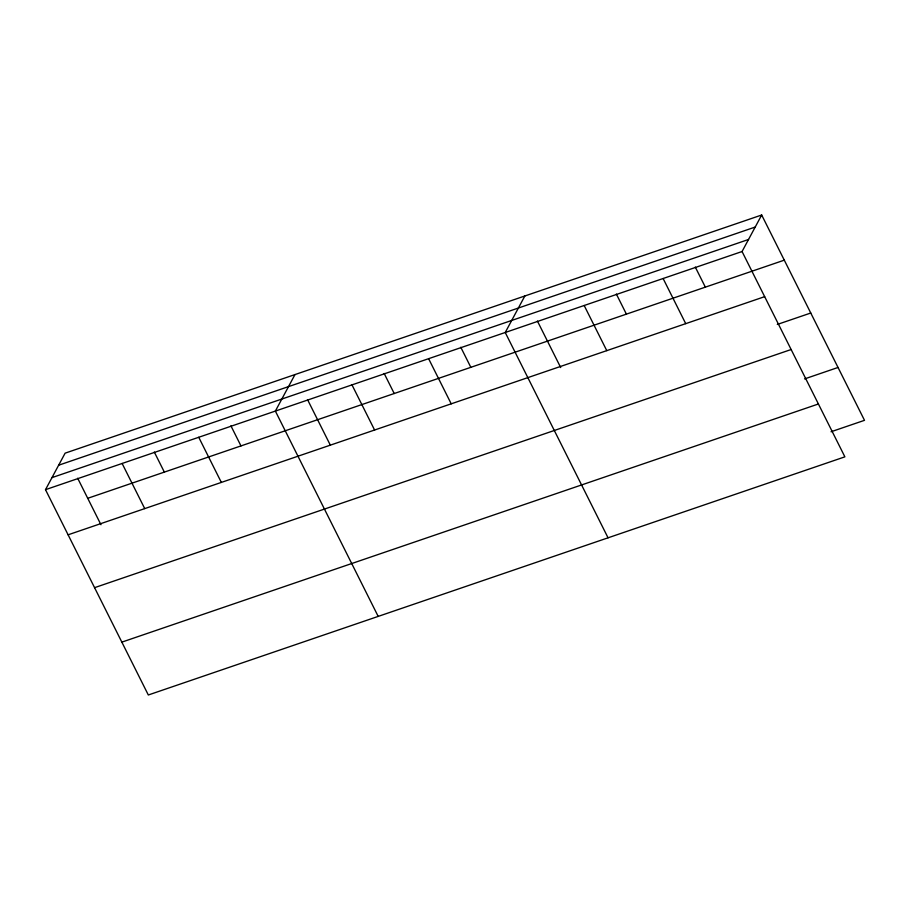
<?xml version="1.0" encoding="UTF-8"?>
<svg xmlns="http://www.w3.org/2000/svg" width="910" height="910" viewBox="0 0 910 910"><rect width="100%" height="100%" fill="white"/><g stroke="black" fill="none" stroke-linecap="round" stroke-linejoin="round"><path stroke-width="1.36" d="M761.681 215.01L742.059 251.524L844.878 456.843L148.319 694.99L45.5 489.671L65.122 453.157L761.681 215.01L864.5 420.329L831.046 431.761M294.988 374.567L275.366 411.081L378.185 616.4M524.854 295.989L505.232 332.491L608.051 537.81M58.65 465.215L755.209 227.056M51.972 477.625L748.543 239.478M45.5 489.671L742.059 251.524M87.724 498.305L784.295 260.158M68.102 534.807L764.673 296.66M777.311 324.449L810.764 313.017M94.572 587.667L791.143 349.52M804.577 378.913L838.03 367.469M121.849 642.13L818.409 403.983M695.297 267.085L705.341 287.139M663.117 278.517L685.719 323.653M616.354 294.066L626.398 314.132M584.174 305.498L606.777 350.646M537.412 321.059L560.697 367.549M460.79 347.256L470.834 367.322M428.61 358.688L451.212 403.824M384.168 373.453L394.212 393.518M351.988 384.885L374.59 430.021M307.546 399.649L330.193 444.888M230.924 425.846L240.968 445.911M198.744 437.278L221.346 482.414M154.302 452.042L164.346 472.108M122.122 463.474L144.724 508.61M77.68 478.239L100.965 524.729"/></g></svg>
